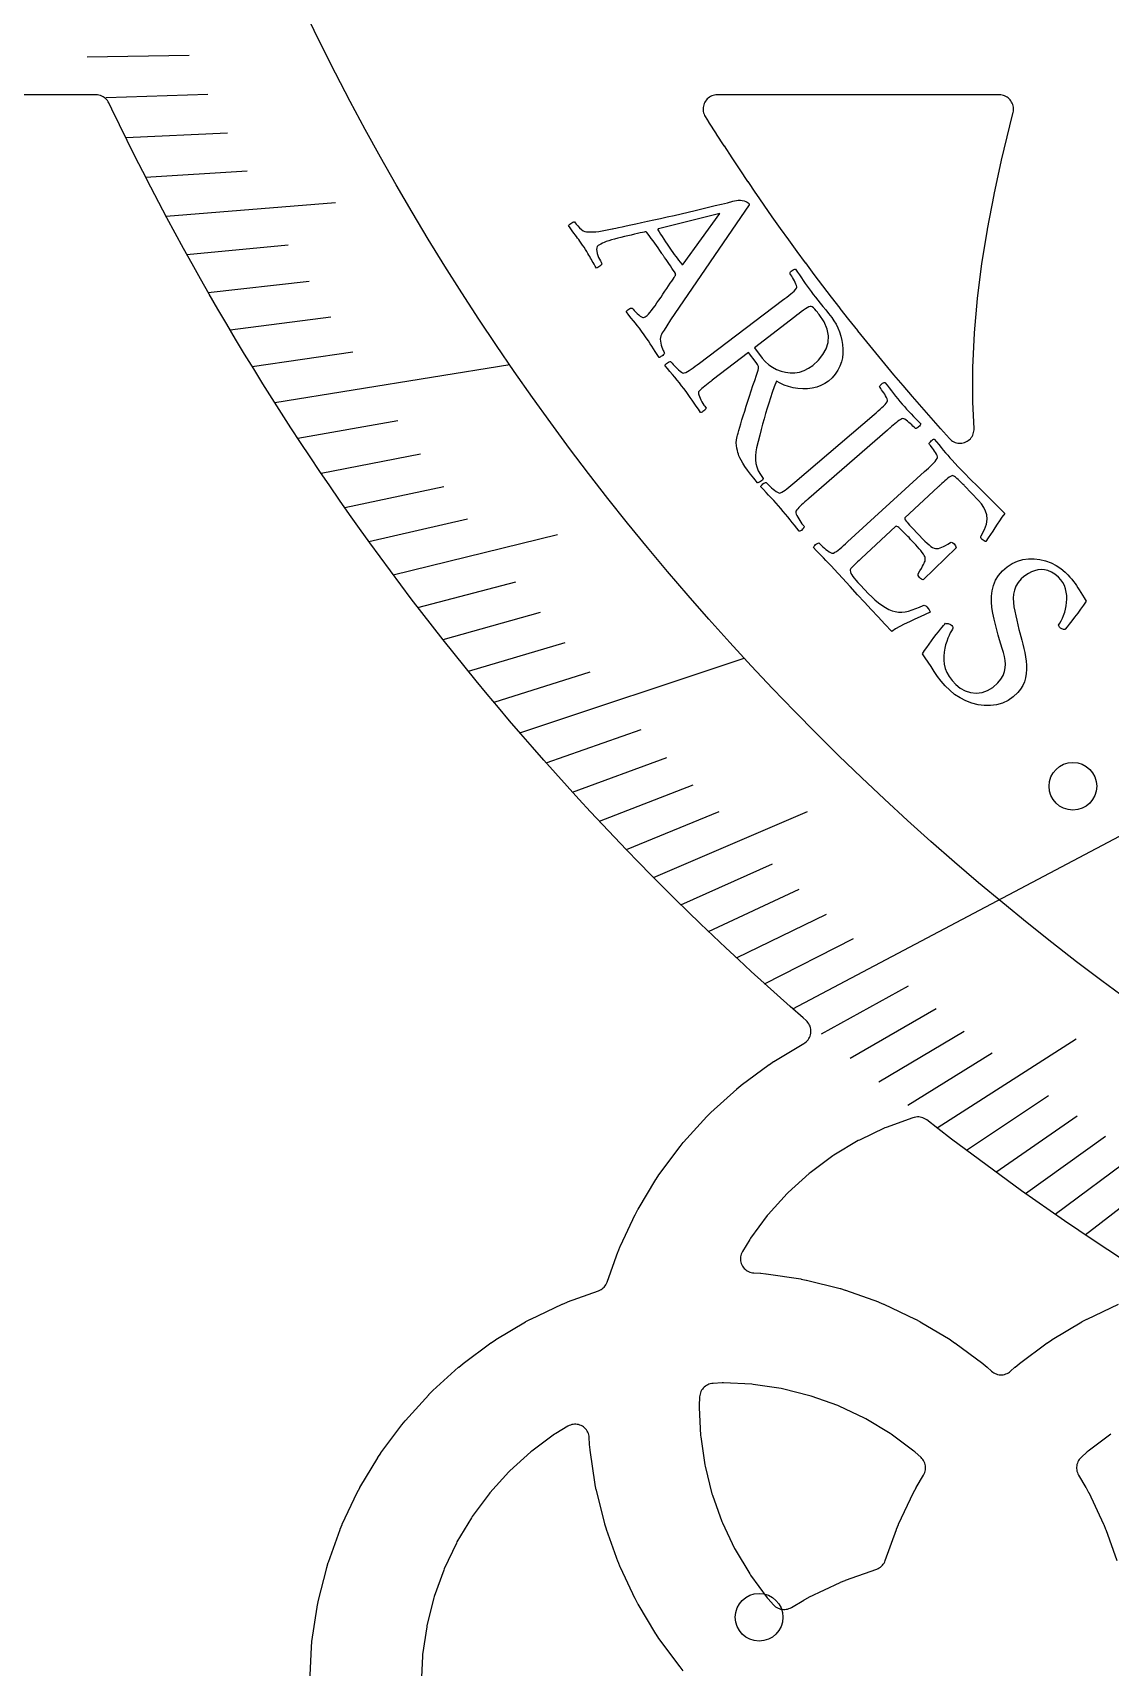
# Model space of a CAD drawing. Header units: millimetres. Extents: x -70 to 70, y -70 to 70.
# Drawn here: x -46.59 to -27.55, y -29.17 to -0.31 of the extents above; entities that cross this region are included whole.
import ezdxf

# ---------------------------------------------------------------- set-up
doc = ezdxf.new("R2010")
doc.units = ezdxf.units.MM
for name, color, linetype in [('CUT_INNER', 6, 'Continuous'), ('ENGRAVE', 7, 'Continuous'), ('ENGRAVE_FINE', 8, 'Continuous'), ('TEXT', 5, 'Continuous')]:
    doc.layers.add(name, color=color, linetype=linetype)

msp = doc.modelspace()

# ---------------------------------------------------------------- linework, layer by layer
at = {"layer": 'CUT_INNER'}
for points in [[(-41.6975, -29.4327), (-41.6673, -28.8196), (-41.6669, -28.8135), (-41.658, -28.7236), (-41.6573, -28.7175), (-41.5672, -28.1102), (-41.5662, -28.1042), (-41.5485, -28.0156), (-41.5472, -28.0096), (-41.398, -27.4142), (-41.3964, -27.4082), (-41.3702, -27.3218), (-41.3683, -27.316), (-41.1615, -26.738), (-41.1592, -26.7323), (-41.1247, -26.6488), (-41.1222, -26.6432), (-40.8597, -26.0883), (-40.857, -26.0828), (-40.8144, -26.0032), (-40.8114, -25.9978), (-40.4958, -25.4713), (-40.4925, -25.4661), (-40.4423, -25.391), (-40.4388, -25.386), (-40.0731, -24.8929), (-40.0693, -24.8881), (-40.012, -24.8183), (-40.008, -24.8136), (-39.5958, -24.3588), (-39.5915, -24.3543), (-39.5277, -24.2905), (-39.5232, -24.2862), (-39.0684, -23.874), (-39.0637, -23.87), (-38.9939, -23.8127), (-38.9891, -23.8089), (-38.496, -23.4432), (-38.491, -23.4397), (-38.4159, -23.3895), (-38.4107, -23.3862), (-37.8842, -23.0706), (-37.8788, -23.0676), (-37.7992, -23.025), (-37.7937, -23.0223), (-37.2388, -22.7598), (-37.2332, -22.7573), (-37.1497, -22.7228), (-37.144, -22.7205), (-36.595, -22.5241), (-36.5724, -22.5147), (-36.5507, -22.5032), (-36.5303, -22.4895), (-36.5114, -22.474), (-36.494, -22.4566), (-36.4785, -22.4377), (-36.4648, -22.4173), (-36.4533, -22.3956), (-36.4439, -22.373), (-36.2475, -21.824), (-36.2452, -21.8183), (-36.2107, -21.7348), (-36.2082, -21.7292), (-35.9457, -21.1743), (-35.943, -21.1688), (-35.9004, -21.0892), (-35.8974, -21.0838), (-35.5818, -20.5573), (-35.5785, -20.5521), (-35.5283, -20.477), (-35.5248, -20.472), (-35.1591, -19.9789), (-35.1553, -19.9741), (-35.098, -19.9043), (-35.094, -19.8996), (-34.6818, -19.4448), (-34.6775, -19.4403), (-34.6137, -19.3765), (-34.6092, -19.3722), (-34.1544, -18.96), (-34.1497, -18.956), (-34.0799, -18.8987), (-34.0751, -18.8949), (-33.582, -18.5292), (-33.577, -18.5257), (-33.5019, -18.4755), (-33.4967, -18.4722), (-32.9675, -18.155), (-32.9676, -18.155), (-32.9491, -18.1432), (-32.9293, -18.1277), (-32.9112, -18.1102), (-32.895, -18.0911), (-32.8807, -18.0704), (-32.8686, -18.0483), (-32.8588, -18.0252), (-32.8513, -18.0012), (-32.8463, -17.9765), (-32.8438, -17.9515), (-32.8439, -17.9264), (-32.8464, -17.9014), (-32.8514, -17.8767), (-32.8589, -17.8527), (-32.8688, -17.8296), (-32.8809, -17.8076), (-32.8952, -17.7869), (-32.9115, -17.7678), (-32.9297, -17.7504), (-32.9818, -17.7051), (-33.2129, -17.502), (-33.4427, -17.2975), (-33.6713, -17.0916), (-33.8987, -16.8843), (-34.1247, -16.6756), (-34.3495, -16.4656), (-34.5729, -16.2541), (-34.7951, -16.0413), (-35.016, -15.8271), (-35.2355, -15.6116), (-35.4537, -15.3947), (-35.6706, -15.1765), (-35.8861, -14.957), (-36.1003, -14.7361), (-36.3132, -14.514), (-36.5246, -14.2905), (-36.7347, -14.0657), (-36.9434, -13.8397), (-37.1507, -13.6124), (-37.3566, -13.3838), (-37.5611, -13.1539), (-37.7642, -12.9228), (-37.9659, -12.6905), (-38.1661, -12.4569), (-38.3649, -12.2221), (-38.5623, -11.9861), (-38.7582, -11.7489), (-38.9526, -11.5105), (-39.1456, -11.2709), (-39.3371, -11.0301), (-39.5271, -10.7882), (-39.7157, -10.545), (-39.9027, -10.3008), (-40.0883, -10.0554), (-40.2723, -9.8088), (-40.4548, -9.5612), (-40.6358, -9.3124), (-40.8153, -9.0625), (-40.9932, -8.8115), (-41.1696, -8.5594), (-41.3444, -8.3063), (-41.5177, -8.0521), (-41.6894, -7.7968), (-41.8595, -7.5404), (-42.0281, -7.2831), (-42.1951, -7.0247), (-42.3605, -6.7653), (-42.5243, -6.5049), (-42.6865, -6.2434), (-42.8471, -5.981), (-43.006, -5.7176), (-43.1634, -5.4533), (-43.3191, -5.1879), (-43.4732, -4.9217), (-43.6257, -4.6544), (-43.7765, -4.3863), (-43.9257, -4.1172), (-44.0732, -3.8472), (-44.2191, -3.5764), (-44.3633, -3.3046), (-44.5058, -3.0319), (-44.6467, -2.7584), (-44.7858, -2.4841), (-44.9233, -2.2088), (-45.0591, -1.9328), (-45.1932, -1.6559), (-45.2454, -1.5464), (-45.2576, -1.5239), (-45.272, -1.5028), (-45.2885, -1.4832), (-45.3069, -1.4655), (-45.327, -1.4497), (-45.3486, -1.436), (-45.3715, -1.4247), (-45.3955, -1.4157), (-45.4202, -1.4092), (-45.4455, -1.4053), (-45.4711, -1.404), (-66.4193, -1.404)], [(-27.3419, -21.9688), (-27.5993, -21.8003), (-27.8556, -21.6301), (-28.1109, -21.4584), (-28.3651, -21.2852), (-28.6183, -21.1103), (-28.8703, -20.934), (-29.1213, -20.756), (-29.3712, -20.5766), (-29.62, -20.3956), (-29.8677, -20.2131), (-30.1142, -20.0291), (-30.3597, -19.8436), (-30.6039, -19.6565), (-30.7985, -19.5056), (-30.8191, -19.4912), (-30.8411, -19.479), (-30.8641, -19.469), (-30.8881, -19.4614), (-30.9127, -19.4563), (-30.9377, -19.4536), (-30.9628, -19.4534), (-30.9878, -19.4558), (-31.0125, -19.4607), (-31.0205, -19.4627), (-31.0439, -19.4698), (-31.5137, -19.6379), (-31.5363, -19.6473), (-31.9873, -19.8606), (-32.009, -19.8721), (-32.4369, -20.1286), (-32.4573, -20.1422), (-32.858, -20.4394), (-32.877, -20.455), (-33.2466, -20.79), (-33.264, -20.8074), (-33.599, -21.177), (-33.6146, -21.196), (-33.9118, -21.5967), (-33.9254, -21.6171), (-34.0534, -21.8307), (-34.0649, -21.8523), (-34.0743, -21.875), (-34.0815, -21.8984), (-34.0862, -21.9225), (-34.0886, -21.9469), (-34.0886, -21.9714), (-34.0862, -21.9959), (-34.0815, -22.0199), (-34.0743, -22.0434), (-34.0649, -22.0661), (-34.0534, -22.0877), (-34.0397, -22.1081), (-34.0242, -22.1271), (-34.0068, -22.1444), (-33.9879, -22.16), (-33.9675, -22.1736), (-33.9458, -22.1852), (-33.9232, -22.1946), (-33.8997, -22.2017), (-33.8756, -22.2065), (-33.8512, -22.2089), (-33.7336, -22.2147), (-33.7275, -22.2151), (-33.6376, -22.224), (-33.6315, -22.2247), (-33.0242, -22.3148), (-33.0182, -22.3158), (-32.9296, -22.3335), (-32.9236, -22.3348), (-32.3282, -22.484), (-32.3222, -22.4856), (-32.2358, -22.5118), (-32.23, -22.5137), (-31.652, -22.7205), (-31.6463, -22.7228), (-31.5628, -22.7573), (-31.5572, -22.7598), (-31.0023, -23.0223), (-30.9968, -23.025), (-30.9172, -23.0676), (-30.9118, -23.0706), (-30.3853, -23.3862), (-30.3801, -23.3895), (-30.305, -23.4397), (-30.3, -23.4432), (-29.8069, -23.8089), (-29.8021, -23.8127), (-29.7323, -23.87), (-29.7276, -23.874), (-29.6519, -23.9426), (-29.6329, -23.9582), (-29.6125, -23.9718), (-29.5909, -23.9834), (-29.5682, -23.9928), (-29.5447, -23.9999), (-29.5207, -24.0047), (-29.4963, -24.0071), (-29.4717, -24.0071), (-29.4473, -24.0047), (-29.4233, -23.9999), (-29.3998, -23.9928), (-29.3771, -23.9834), (-29.3555, -23.9718), (-29.3351, -23.9582), (-29.3161, -23.9426), (-29.2404, -23.874), (-29.2357, -23.87), (-29.1659, -23.8127), (-29.1611, -23.8089), (-28.668, -23.4432), (-28.663, -23.4397), (-28.5879, -23.3895), (-28.5827, -23.3862), (-28.0562, -23.0706), (-28.0508, -23.0676), (-27.9712, -23.025), (-27.9657, -23.0223), (-27.4108, -22.7598)], [(-35.098, -29.2357), (-35.1553, -29.1659), (-35.1591, -29.1611), (-35.5248, -28.668), (-35.5283, -28.663), (-35.5785, -28.5879), (-35.5818, -28.5827), (-35.8974, -28.0562), (-35.9004, -28.0508), (-35.943, -27.9712), (-35.9457, -27.9657), (-36.2082, -27.4108), (-36.2107, -27.4052), (-36.2452, -27.3217), (-36.2475, -27.316), (-36.4543, -26.738), (-36.4562, -26.7322), (-36.4824, -26.6458), (-36.484, -26.6398), (-36.6332, -26.0444), (-36.6345, -26.0384), (-36.6522, -25.9498), (-36.6532, -25.9438), (-36.7433, -25.3365), (-36.744, -25.3304), (-36.7529, -25.2405), (-36.7533, -25.2344), (-36.7591, -25.1168), (-36.7615, -25.0924), (-36.7663, -25.0683), (-36.7734, -25.0448), (-36.7828, -25.0222), (-36.7944, -25.0005), (-36.808, -24.9801), (-36.8236, -24.9612), (-36.8409, -24.9438), (-36.8599, -24.9283), (-36.8803, -24.9146), (-36.9019, -24.9031), (-36.9246, -24.8937), (-36.9481, -24.8865), (-36.9721, -24.8818), (-36.9966, -24.8794), (-37.0211, -24.8794), (-37.0455, -24.8818), (-37.0696, -24.8865), (-37.093, -24.8937), (-37.1157, -24.9031), (-37.1373, -24.9146), (-37.3509, -25.0426), (-37.3713, -25.0562), (-37.772, -25.3534), (-37.791, -25.369), (-38.1606, -25.704), (-38.178, -25.7214), (-38.513, -26.091), (-38.5286, -26.11), (-38.8258, -26.5107), (-38.8394, -26.5311), (-39.0959, -26.959), (-39.1074, -26.9807), (-39.3207, -27.4317), (-39.3301, -27.4543), (-39.4982, -27.9241), (-39.5053, -27.9475), (-39.6265, -28.4315), (-39.6313, -28.4555), (-39.7045, -28.949), (-39.7069, -28.9734), (-39.7314, -29.4717)], [(-27.5433, -25.0562), (-27.944, -25.3534), (-27.963, -25.369), (-28.0692, -25.4653), (-28.0866, -25.4826), (-28.1021, -25.5016), (-28.1157, -25.522), (-28.1273, -25.5436), (-28.1367, -25.5663), (-28.1438, -25.5898), (-28.1486, -25.6138), (-28.151, -25.6383), (-28.151, -25.6628), (-28.1486, -25.6872), (-28.1438, -25.7113), (-28.1367, -25.7348), (-28.1273, -25.7574), (-28.1157, -25.7791), (-27.9846, -25.9978), (-27.9816, -26.0032), (-27.939, -26.0828), (-27.9363, -26.0883), (-27.6738, -26.6432), (-27.6713, -26.6488), (-27.6368, -26.7323), (-27.6345, -26.738), (-27.4381, -27.287)]]:
    msp.add_lwpolyline(points, dxfattribs=at)
for points in [[(-34.5232, -1.4052), (-34.5471, -1.4087), (-34.5706, -1.4145), (-34.5935, -1.4226), (-34.6154, -1.4328), (-34.6363, -1.4451), (-34.6559, -1.4594), (-34.674, -1.4755), (-34.6904, -1.4932), (-34.7051, -1.5125), (-34.7178, -1.5331), (-34.7285, -1.5549), (-34.737, -1.5775), (-34.7433, -1.6009), (-34.7473, -1.6248), (-34.7489, -1.649), (-34.7482, -1.6732), (-34.7452, -1.6972), (-34.7399, -1.7208), (-34.7323, -1.7438), (-34.7225, -1.766), (-34.7106, -1.7871), (-34.6512, -1.8816), (-34.6503, -1.8829), (-34.5159, -2.0938), (-34.515, -2.0951), (-34.3793, -2.3052), (-34.3784, -2.3065), (-34.2414, -2.5157), (-34.2406, -2.517), (-34.1022, -2.7254), (-34.1014, -2.7266), (-33.9618, -2.9342), (-33.9609, -2.9355), (-33.8201, -3.1421), (-33.8192, -3.1434), (-33.6771, -3.3492), (-33.6762, -3.3505), (-33.5328, -3.5554), (-33.5319, -3.5567), (-33.3873, -3.7607), (-33.3864, -3.762), (-33.2405, -3.9651), (-33.2396, -3.9664), (-33.0924, -4.1686), (-33.0915, -4.1699), (-32.9431, -4.3712), (-32.9422, -4.3725), (-32.7926, -4.5729), (-32.7917, -4.5741), (-32.6408, -4.7737), (-32.6399, -4.7749), (-32.4878, -4.9735), (-32.4869, -4.9747), (-32.3336, -5.1723), (-32.3327, -5.1736), (-32.1782, -5.3703), (-32.1773, -5.3715), (-32.0216, -5.5672), (-32.0206, -5.5684), (-31.8637, -5.7632), (-31.8627, -5.7644), (-31.7047, -5.9583), (-31.7037, -5.9594), (-31.5444, -6.1523), (-31.5434, -6.1535), (-31.383, -6.3454), (-31.382, -6.3465), (-31.2204, -6.5374), (-31.2194, -6.5386), (-31.0566, -6.7285), (-31.0556, -6.7297), (-30.8916, -6.9185), (-30.8906, -6.9197), (-30.7255, -7.1076), (-30.7245, -7.1087), (-30.5582, -7.2956), (-30.5572, -7.2967), (-30.3972, -7.4743), (-30.3799, -7.4918), (-30.361, -7.5074), (-30.3406, -7.5211), (-30.319, -7.5327), (-30.2963, -7.5422), (-30.2728, -7.5494), (-30.2488, -7.5542), (-30.2243, -7.5567), (-30.1998, -7.5567), (-30.1753, -7.5544), (-30.1512, -7.5496), (-30.1277, -7.5426), (-30.105, -7.5332), (-30.0833, -7.5217), (-30.0629, -7.508), (-30.0439, -7.4925), (-30.0265, -7.4752), (-30.0109, -7.4562), (-29.9972, -7.4358), (-29.9856, -7.4141), (-29.9762, -7.3915), (-29.969, -7.368), (-29.9642, -7.3439), (-29.9618, -7.3194), (-29.9618, -7.2949), (-29.9842, -6.8331), (-29.9844, -6.8269), (-29.9839, -6.2224), (-29.9838, -6.2167), (-29.9555, -5.6118), (-29.9551, -5.6065), (-29.9011, -5.0011), (-29.9006, -4.9964), (-29.8232, -4.3903), (-29.8227, -4.3862), (-29.7246, -3.7796), (-29.7239, -3.7761), (-29.6077, -3.1689), (-29.6071, -3.1659), (-29.4756, -2.5582), (-29.4751, -2.5558), (-29.3309, -1.9475), (-29.3305, -1.9456), (-29.2722, -1.7153), (-29.2675, -1.6919), (-29.265, -1.6681), (-29.2648, -1.6442), (-29.2668, -1.6203), (-29.2712, -1.5968), (-29.2778, -1.5738), (-29.2865, -1.5516), (-29.2974, -1.5302), (-29.3102, -1.51), (-29.3249, -1.4912), (-29.3413, -1.4738), (-29.3593, -1.458), (-29.3788, -1.4441), (-29.3994, -1.4321), (-29.4212, -1.4221), (-29.4438, -1.4142), (-29.467, -1.4086), (-29.4907, -1.4051), (-29.5146, -1.404), (-34.499, -1.404)], [(-31.6584, -27.4287), (-31.6367, -27.4172), (-31.6163, -27.4035), (-31.5974, -27.388), (-31.58, -27.3706), (-31.5645, -27.3517), (-31.5508, -27.3313), (-31.5393, -27.3096), (-31.5299, -27.287), (-31.3335, -26.738), (-31.3312, -26.7323), (-31.2967, -26.6488), (-31.2942, -26.6432), (-31.0317, -26.0883), (-31.029, -26.0828), (-30.9864, -26.0032), (-30.9834, -25.9978), (-30.8523, -25.7791), (-30.8407, -25.7574), (-30.8313, -25.7348), (-30.8242, -25.7113), (-30.8194, -25.6872), (-30.817, -25.6628), (-30.817, -25.6383), (-30.8194, -25.6138), (-30.8242, -25.5898), (-30.8313, -25.5663), (-30.8407, -25.5436), (-30.8523, -25.522), (-30.8659, -25.5016), (-30.8814, -25.4826), (-30.8988, -25.4653), (-31.005, -25.369), (-31.024, -25.3534), (-31.4247, -25.0562), (-31.4451, -25.0426), (-31.873, -24.7861), (-31.8947, -24.7746), (-32.3457, -24.5613), (-32.3683, -24.5519), (-32.8381, -24.3838), (-32.8615, -24.3767), (-33.3455, -24.2555), (-33.3695, -24.2507), (-33.863, -24.1775), (-33.8874, -24.1751), (-34.3857, -24.1506), (-34.4103, -24.1506), (-34.572, -24.1585), (-34.5964, -24.1609), (-34.6205, -24.1657), (-34.644, -24.1728), (-34.6667, -24.1822), (-34.6883, -24.1938), (-34.7087, -24.2074), (-34.7277, -24.223), (-34.745, -24.2403), (-34.7606, -24.2593), (-34.7742, -24.2797), (-34.7858, -24.3013), (-34.7952, -24.324), (-34.8023, -24.3475), (-34.8071, -24.3716), (-34.8095, -24.396), (-34.8174, -24.5577), (-34.8174, -24.5823), (-34.7929, -25.0806), (-34.7905, -25.105), (-34.7173, -25.5985), (-34.7125, -25.6225), (-34.5913, -26.1065), (-34.5842, -26.1299), (-34.4161, -26.5997), (-34.4067, -26.6223), (-34.1934, -27.0733), (-34.1819, -27.095), (-33.9254, -27.5229), (-33.9118, -27.5433), (-33.6146, -27.944), (-33.599, -27.963), (-33.5027, -28.0692), (-33.4854, -28.0866), (-33.4664, -28.1021), (-33.446, -28.1157), (-33.4244, -28.1273), (-33.4017, -28.1367), (-33.3782, -28.1438), (-33.3542, -28.1486), (-33.3297, -28.151), (-33.3052, -28.151), (-33.2808, -28.1486), (-33.2567, -28.1438), (-33.2332, -28.1367), (-33.2106, -28.1273), (-33.1889, -28.1157), (-32.9702, -27.9846), (-32.9648, -27.9816), (-32.8852, -27.939), (-32.8797, -27.9363), (-32.3248, -27.6738), (-32.3192, -27.6713), (-32.2357, -27.6368), (-32.23, -27.6345), (-31.681, -27.4381)]]:
    msp.add_lwpolyline(points, close=True, dxfattribs=at)
at = {"layer": 'ENGRAVE'}
for points in [[(-42.3143, -6.838), (-38.1636, -6.1672)], [(-37.9834, -12.6702), (-34.0256, -11.35)], [(-33.162, -17.547), (-24.3965, -12.9089)], [(-28.0006, -21.5329), (-24.7818, -19.0577)]]:
    msp.add_lwpolyline(points, dxfattribs=at)
for centre, radius in [((0, 20.0601), 46.307), ((-28.2157, -13.613), 0.4212), ((-33.7584, -28.2889), 0.4212)]:
    msp.add_circle(centre, radius, dxfattribs=at)
at = {"layer": 'ENGRAVE_FINE'}
for points in [[(-45.6266, -0.7299), (-43.8287, -0.7011)], [(-45.2918, -1.4495), (-43.4947, -1.392)], [(-44.948, -2.1589), (-43.1523, -2.0726)], [(-44.5956, -2.858), (-42.8019, -2.743)], [(-44.2349, -3.5468), (-41.2425, -3.3069)], [(-43.866, -4.2254), (-42.0777, -4.0532)], [(-43.4892, -4.8938), (-41.7045, -4.693)], [(-43.1049, -5.552), (-41.3243, -5.3227)], [(-42.7132, -6.2001), (-40.9372, -5.9423)], [(-41.9086, -7.4658), (-40.1437, -7.1514)], [(-41.4963, -8.0836), (-39.7376, -7.741)], [(-41.0775, -8.6914), (-39.3257, -8.3208)], [(-40.6525, -9.2893), (-38.908, -8.8906)], [(-40.2215, -9.8772), (-37.321, -9.1649)], [(-39.7847, -10.4553), (-38.0566, -10.0011)], [(-39.3423, -11.0235), (-37.6232, -10.5418)], [(-38.8945, -11.5821), (-37.1848, -11.073)], [(-38.4415, -12.1309), (-36.7418, -11.5946)], [(-37.5205, -13.1998), (-35.8424, -12.6095)], [(-37.0529, -13.72), (-35.3864, -13.1029)], [(-36.5807, -14.2307), (-34.9263, -13.5871)], [(-36.1042, -14.7321), (-34.4624, -14.0621)], [(-35.6235, -15.2241), (-32.9037, -14.0618)], [(-35.1387, -15.7069), (-33.5235, -14.9849)], [(-34.6501, -16.1805), (-33.0489, -15.4328)], [(-34.1576, -16.645), (-32.571, -15.8719)], [(-33.6616, -17.1005), (-32.09, -16.3021)], [(-32.6591, -17.9846), (-31.119, -17.1365)], [(-32.1529, -18.4133), (-30.6293, -17.5408)], [(-31.6436, -18.8333), (-30.1369, -17.9366)], [(-30.6161, -19.6471), (-28.1599, -18.071)], [(-31.1313, -19.2445), (-29.642, -18.3239)], [(-30.0981, -20.0412), (-28.645, -19.0736)], [(-29.5775, -20.4267), (-28.1431, -19.4361)], [(-29.0543, -20.8038), (-27.639, -19.7904)], [(-28.5286, -21.1725), (-27.1329, -20.1367)]]:
    msp.add_lwpolyline(points, dxfattribs=at)
at = {"layer": 'TEXT'}
for points in [[(-36.3558, -3.7715), (-36.3487, -3.77), (-36.3274, -3.7654), (-36.292, -3.7579), (-36.2423, -3.7473), (-36.1805, -3.734), (-36.1087, -3.7183), (-36.0269, -3.7003), (-35.9352, -3.6797), (-35.8356, -3.6575), (-35.7303, -3.6342), (-35.6194, -3.61), (-35.5028, -3.5846), (-35.3827, -3.5583), (-35.2612, -3.531), (-35.1382, -3.5028), (-35.0138, -3.4737), (-34.89, -3.4444), (-34.7688, -3.4155), (-34.6503, -3.3872), (-34.5343, -3.3593), (-34.4231, -3.3325), (-34.3187, -3.3073), (-34.2213, -3.2836), (-34.1307, -3.2616), (-34.1095, -3.2603), (-34.0846, -3.2626), (-34.0559, -3.2683), (-34.0235, -3.2776), (-33.9924, -3.2887), (-33.9679, -3.3), (-33.9498, -3.3117), (-33.9382, -3.3237), (-33.9361, -3.3269), (-33.9348, -3.3296), (-33.9341, -3.3318), (-33.934, -3.3336), (-33.9342, -3.3355), (-33.9342, -3.3382), (-33.934, -3.3417), (-33.9335, -3.346), (-35.3214, -5.3777), (-35.3881, -5.4796), (-35.4376, -5.5562), (-35.47, -5.6076), (-35.4853, -5.6335), (-35.4962, -5.6585), (-35.5026, -5.6868), (-35.5045, -5.7184), (-35.5019, -5.7534), (-35.4961, -5.7894), (-35.4882, -5.8238), (-35.4783, -5.8569), (-35.4663, -5.8884), (-35.4543, -5.9163), (-35.4442, -5.9382), (-35.436, -5.9543), (-35.4297, -5.9645), (-35.4354, -5.978), (-35.4451, -5.9911), (-35.4589, -6.0037), (-35.4769, -6.0159), (-35.495, -6.0264), (-35.5094, -6.0342), (-35.5199, -6.0391), (-35.5267, -6.0413), (-35.5609, -5.9875), (-35.5932, -5.9366), (-35.6236, -5.8885), (-35.6523, -5.8433), (-35.6818, -5.7976), (-35.7149, -5.7483), (-35.7516, -5.6954), (-35.7918, -5.6388), (-35.8348, -5.5795), (-35.8746, -5.5259), (-35.9113, -5.4779), (-35.9448, -5.4357), (-35.9788, -5.3938), (-36.0166, -5.3466), (-36.0584, -5.2943), (-36.104, -5.2368), (-36.0998, -5.2245), (-36.0915, -5.2123), (-36.079, -5.2003), (-36.0624, -5.1884), (-36.0444, -5.1785), (-36.0281, -5.172), (-36.0133, -5.169), (-36.0001, -5.1695), (-35.9861, -5.1878), (-35.9673, -5.2096), (-35.9437, -5.2348), (-35.9152, -5.2634), (-35.8857, -5.2907), (-35.859, -5.3116), (-35.8349, -5.3261), (-35.8137, -5.3344), (-35.8006, -5.3348), (-35.7861, -5.3313), (-35.7702, -5.3242), (-35.7529, -5.3133), (-35.7349, -5.2983), (-35.7134, -5.2764), (-35.6884, -5.2475), (-35.6598, -5.2117), (-35.6288, -5.1707), (-35.5964, -5.1265), (-35.5626, -5.0789), (-35.5274, -5.028), (-35.4918, -4.9758), (-35.4569, -4.924), (-35.4226, -4.8728), (-35.3889, -4.8221), (-35.357, -4.7739), (-35.328, -4.7301), (-35.302, -4.6908), (-35.2789, -4.656), (-35.26, -4.6275), (-35.2464, -4.6071), (-35.2383, -4.5949), (-35.2356, -4.5908), (-35.2354, -4.5901), (-35.235, -4.5878), (-35.2343, -4.5839), (-35.2334, -4.5786), (-35.2327, -4.5728), (-35.233, -4.5676), (-35.2341, -4.563), (-35.2362, -4.5591), (-35.2546, -4.5294), (-35.2755, -4.4969), (-35.2991, -4.4616), (-35.3253, -4.4233), (-35.3523, -4.3843), (-35.3784, -4.3466), (-35.4034, -4.3103), (-35.4275, -4.2752), (-35.4337, -4.2662), (-35.4399, -4.2571), (-35.4461, -4.2481), (-35.4523, -4.239), (-35.4584, -4.2302), (-35.4641, -4.2218), (-35.4695, -4.2139), (-35.4746, -4.2065), (-35.5105, -4.1542), (-35.5437, -4.1062), (-35.5743, -4.0623), (-35.6023, -4.0226), (-35.6312, -3.9826), (-35.6645, -3.9375), (-35.702, -3.8873), (-35.7438, -3.8321), (-35.7455, -3.8303), (-35.7482, -3.8285), (-35.7519, -3.8267), (-35.7566, -3.8248), (-35.7611, -3.8233), (-35.7644, -3.8221), (-35.7663, -3.8215), (-35.767, -3.8212), (-35.7727, -3.8226), (-35.7899, -3.8266), (-35.8186, -3.8334), (-35.8587, -3.8428), (-35.9068, -3.854), (-35.9593, -3.8661), (-36.0161, -3.8791), (-36.0773, -3.8929), (-36.1396, -3.9071), (-36.1995, -3.9214), (-36.257, -3.9358), (-36.3122, -3.9501), (-36.3665, -3.9642), (-36.4151, -3.9787), (-36.458, -3.9939), (-36.4952, -4.0096), (-36.5276, -4.0251), (-36.556, -4.0397), (-36.5805, -4.0533), (-36.6009, -4.0659), (-36.6178, -4.0822), (-36.6278, -4.1044), (-36.6309, -4.1325), (-36.6271, -4.1664), (-36.6187, -4.2029), (-36.6079, -4.2384), (-36.5947, -4.273), (-36.579, -4.3068), (-36.5636, -4.3368), (-36.5512, -4.3604), (-36.5418, -4.3775), (-36.5353, -4.3882), (-36.5386, -4.3954), (-36.546, -4.4048), (-36.5577, -4.4164), (-36.5737, -4.4301), (-36.5909, -4.4433), (-36.6065, -4.4534), (-36.6206, -4.4605), (-36.633, -4.4644), (-36.6541, -4.4289), (-36.6734, -4.396), (-36.691, -4.3656), (-36.7068, -4.3378), (-36.7218, -4.3113), (-36.7368, -4.2848), (-36.7517, -4.2582), (-36.7666, -4.2317), (-36.783, -4.2033), (-36.8025, -4.1712), (-36.8251, -4.1354), (-36.8507, -4.0959), (-36.877, -4.0562), (-36.9015, -4.0202), (-36.9243, -3.9878), (-36.9454, -3.9589), (-36.9656, -3.9318), (-36.9859, -3.9047), (-37.006, -3.8775), (-37.0262, -3.8504), (-37.0476, -3.8213), (-37.0714, -3.7885), (-37.0976, -3.7518), (-37.1261, -3.7113), (-37.1226, -3.7044), (-37.1144, -3.6958), (-37.1018, -3.6857), (-37.0845, -3.674), (-37.066, -3.6628), (-37.0494, -3.6542), (-37.0347, -3.6481), (-37.022, -3.6446), (-37.0082, -3.6639), (-36.9885, -3.6878), (-36.9628, -3.7162), (-36.9313, -3.7491), (-36.8978, -3.7799), (-36.866, -3.8023), (-36.8362, -3.8162), (-36.8082, -3.8216), (-36.7543, -3.8252), (-36.6998, -3.8252), (-36.6446, -3.8217), (-36.5887, -3.8148), (-36.532, -3.8055), (-36.4742, -3.7952), (-36.4155, -3.7838), (-36.3558, -3.7715)], [(-34.4517, -3.4963), (-35.5372, -3.7676), (-35.5376, -3.768), (-35.5387, -3.7693), (-35.5406, -3.7714), (-35.5433, -3.7743), (-35.5458, -3.7775), (-35.5473, -3.7803), (-35.5477, -3.7827), (-35.547, -3.7847), (-35.5244, -3.822), (-35.4993, -3.8626), (-35.4716, -3.9063), (-35.4413, -3.9533), (-35.4112, -3.9994), (-35.3841, -4.0405), (-35.3598, -4.0768), (-35.3386, -4.1081), (-35.3107, -4.1484), (-35.2836, -4.1863), (-35.2575, -4.2219), (-35.2323, -4.2551), (-35.2069, -4.2879), (-35.1805, -4.3222), (-35.1529, -4.3581), (-35.1242, -4.3955), (-35.1213, -4.3984), (-35.1178, -4.3998), (-35.1137, -4.3997), (-35.1089, -4.3982), (-35.1044, -4.3962), (-35.1011, -4.3948), (-35.0992, -4.394), (-35.0986, -4.3937)], [(-32.4767, -5.3359), (-32.4359, -5.3929), (-32.3992, -5.4543), (-32.3664, -5.5204), (-32.3377, -5.591), (-32.3138, -5.6644), (-32.296, -5.739), (-32.2841, -5.8149), (-32.2782, -5.8919), (-32.2793, -5.969), (-32.2886, -6.0451), (-32.3061, -6.1202), (-32.3319, -6.1943), (-32.367, -6.266), (-32.4125, -6.334), (-32.4686, -6.3982), (-32.5352, -6.4587), (-32.5979, -6.5031), (-32.6665, -6.5387), (-32.7409, -6.5654), (-32.821, -6.5831), (-32.9043, -6.5926), (-32.9879, -6.5945), (-33.0719, -6.5889), (-33.1563, -6.5756), (-33.2382, -6.5555), (-33.315, -6.5294), (-33.3865, -6.4971), (-33.4528, -6.4589), (-33.4908, -6.5607), (-33.5261, -6.6594), (-33.559, -6.755), (-33.5893, -6.8474), (-33.6178, -6.9386), (-33.6453, -7.0307), (-33.6716, -7.1235), (-33.6969, -7.2172), (-33.7221, -7.3139), (-33.7482, -7.4159), (-33.7751, -7.5232), (-33.8029, -7.6359), (-33.8174, -7.7097), (-33.8245, -7.7801), (-33.8243, -7.8472), (-33.8168, -7.9109), (-33.8005, -7.9743), (-33.7738, -8.0405), (-33.7368, -8.1095), (-33.6894, -8.1812), (-33.693, -8.1937), (-33.7016, -8.2061), (-33.7154, -8.2184), (-33.7344, -8.2306), (-33.7538, -8.2414), (-33.769, -8.2494), (-33.7801, -8.2547), (-33.787, -8.2572), (-33.854, -8.1755), (-33.9135, -8.0996), (-33.9653, -8.0295), (-34.0096, -7.9652), (-34.0466, -7.9074), (-34.0767, -7.8566), (-34.0998, -7.8129), (-34.116, -7.7762), (-34.1238, -7.7507), (-34.1325, -7.7201), (-34.1421, -7.6845), (-34.1526, -7.6438), (-34.1604, -7.5985), (-34.1619, -7.5489), (-34.1573, -7.4951), (-34.1465, -7.4371), (-34.1396, -7.4108), (-34.1299, -7.375), (-34.1171, -7.3296), (-34.1013, -7.2747), (-34.0829, -7.2121), (-34.0621, -7.1435), (-34.039, -7.0689), (-34.0136, -6.9883), (-33.9864, -6.9034), (-33.9581, -6.8157), (-33.9288, -6.7253), (-33.8984, -6.6322), (-33.8673, -6.5384), (-33.836, -6.4462), (-33.8045, -6.3554), (-33.7728, -6.2662), (-33.7676, -6.2351), (-33.7723, -6.2021), (-33.7869, -6.1671), (-33.8114, -6.1302), (-33.9473, -5.9537), (-34.5852, -6.4426), (-34.5905, -6.4466), (-34.5957, -6.4506), (-34.601, -6.4547), (-34.6063, -6.4587), (-34.6115, -6.4627), (-34.6168, -6.4668), (-34.622, -6.4708), (-34.6273, -6.4748), (-34.6597, -6.4999), (-34.6905, -6.5239), (-34.7195, -6.5471), (-34.7469, -6.5692), (-34.7717, -6.5906), (-34.7933, -6.6112), (-34.8116, -6.6311), (-34.8267, -6.6502), (-34.8305, -6.663), (-34.8297, -6.6807), (-34.8244, -6.7035), (-34.8145, -6.7313), (-34.8015, -6.7616), (-34.7866, -6.7919), (-34.7699, -6.8223), (-34.7515, -6.8527), (-34.7335, -6.8806), (-34.7183, -6.9036), (-34.7058, -6.9216), (-34.6962, -6.9347), (-34.7007, -6.9459), (-34.7088, -6.9581), (-34.7203, -6.9711), (-34.7353, -6.9851), (-34.7515, -6.9975), (-34.7666, -7.0059), (-34.7807, -7.0103), (-34.7938, -7.0107), (-34.8314, -6.9553), (-34.8682, -6.9011), (-34.9044, -6.8482), (-34.9398, -6.7965), (-34.9755, -6.7453), (-35.0122, -6.6939), (-35.05, -6.6423), (-35.0889, -6.5905), (-35.1275, -6.5403), (-35.1669, -6.4902), (-35.2074, -6.44), (-35.2487, -6.3898), (-35.2908, -6.3394), (-35.3333, -6.2887), (-35.3763, -6.2376), (-35.4198, -6.1862), (-35.416, -6.1737), (-35.408, -6.1613), (-35.3958, -6.149), (-35.3795, -6.1368), (-35.362, -6.1261), (-35.3463, -6.1185), (-35.3325, -6.114), (-35.3205, -6.1126), (-35.3104, -6.1254), (-35.2964, -6.1422), (-35.2784, -6.1631), (-35.2563, -6.1879), (-35.2319, -6.214), (-35.2068, -6.2385), (-35.1812, -6.2615), (-35.1549, -6.283), (-35.1304, -6.3005), (-35.11, -6.3116), (-35.0937, -6.3164), (-35.0814, -6.3147), (-35.0539, -6.304), (-35.0245, -6.2894), (-34.9932, -6.2709), (-34.9599, -6.2485), (-34.9252, -6.2236), (-34.8892, -6.1974), (-34.8522, -6.17), (-34.8139, -6.1414), (-33.3452, -5.0307), (-33.307, -5.0018), (-33.2701, -4.9736), (-33.2345, -4.9459), (-33.2001, -4.9189), (-33.1685, -4.8926), (-33.1414, -4.8674), (-33.1187, -4.8432), (-33.1004, -4.82), (-33.0938, -4.808), (-33.0929, -4.7913), (-33.0976, -4.7699), (-33.1079, -4.7438), (-33.1214, -4.7153), (-33.1359, -4.687), (-33.1514, -4.6586), (-33.1678, -4.6304), (-33.1835, -4.6044), (-33.1968, -4.583), (-33.2079, -4.566), (-33.2166, -4.5536), (-33.2115, -4.5428), (-33.203, -4.5311), (-33.1911, -4.5184), (-33.1757, -4.5049), (-33.1592, -4.4929), (-33.1439, -4.4847), (-33.13, -4.4804), (-33.1172, -4.48), (-33.0817, -4.5317), (-33.0468, -4.583), (-33.0125, -4.6337), (-32.9789, -4.684), (-32.9452, -4.7336), (-32.911, -4.7824), (-32.8762, -4.8305), (-32.8409, -4.8778), (-32.803, -4.9272), (-32.7631, -4.978), (-32.7213, -5.0304), (-32.6776, -5.0842), (-32.6315, -5.1408), (-32.5826, -5.2017), (-32.5311, -5.2667), (-32.4767, -5.3359)], [(-32.8112, -6.1801), (-32.7115, -6.0886), (-32.6333, -5.9907), (-32.5762, -5.8865), (-32.5403, -5.776), (-32.5313, -5.6599), (-32.5549, -5.5386), (-32.611, -5.4119), (-32.6996, -5.2796), (-32.713, -5.2628), (-32.7299, -5.2423), (-32.7502, -5.2182), (-32.7741, -5.1904), (-32.7985, -5.165), (-32.8205, -5.1482), (-32.8402, -5.1398), (-32.8575, -5.1399), (-32.8806, -5.1481), (-32.908, -5.162), (-32.9398, -5.1815), (-32.976, -5.2067), (-33.0143, -5.2349), (-33.0527, -5.2635), (-33.0912, -5.2925), (-33.1297, -5.3219), (-33.8422, -5.8732), (-33.704, -6.0525), (-33.6501, -6.1141), (-33.5896, -6.1682), (-33.5225, -6.2146), (-33.4491, -6.2535), (-33.3714, -6.2833), (-33.2919, -6.3029), (-33.2106, -6.3122), (-33.1274, -6.3112), (-33.0446, -6.2984), (-32.9643, -6.2723), (-32.8865, -6.2328), (-32.8112, -6.1801)], [(-31.2333, -6.8639), (-31.1933, -6.9096), (-31.1532, -6.954), (-31.1129, -6.9972), (-31.0725, -7.0393), (-31.0316, -7.0813), (-30.99, -7.1244), (-30.9476, -7.1686), (-30.9046, -7.2139), (-30.9076, -7.2263), (-30.9148, -7.2391), (-30.9259, -7.2523), (-30.9412, -7.2659), (-30.9576, -7.2781), (-30.9724, -7.2872), (-30.9857, -7.2931), (-30.9973, -7.2958), (-31.0077, -7.2846), (-31.0222, -7.2699), (-31.0409, -7.2519), (-31.0636, -7.2304), (-31.0883, -7.2079), (-31.113, -7.1867), (-31.1375, -7.1668), (-31.162, -7.1482), (-31.185, -7.1332), (-31.205, -7.1241), (-31.2222, -7.1208), (-31.2364, -7.1234), (-31.258, -7.1347), (-31.2813, -7.1491), (-31.3062, -7.1667), (-31.3328, -7.1875), (-31.3606, -7.2106), (-31.3896, -7.2349), (-31.4197, -7.2605), (-31.4508, -7.2874), (-31.4558, -7.2917), (-31.4608, -7.2961), (-31.4658, -7.3004), (-31.4708, -7.3047), (-31.4758, -7.3091), (-31.4808, -7.3134), (-31.4858, -7.3178), (-31.4908, -7.3221), (-32.8803, -8.5304), (-32.8853, -8.5347), (-32.8903, -8.5391), (-32.8953, -8.5434), (-32.9003, -8.5478), (-32.9053, -8.5521), (-32.9103, -8.5565), (-32.9153, -8.5608), (-32.9203, -8.5652), (-32.9511, -8.5922), (-32.9803, -8.6181), (-33.0079, -8.643), (-33.0338, -8.6668), (-33.0573, -8.6896), (-33.0776, -8.7115), (-33.0946, -8.7325), (-33.1085, -8.7525), (-33.1114, -8.7655), (-33.1096, -8.7832), (-33.1029, -8.8056), (-33.0913, -8.8327), (-33.0764, -8.8621), (-33.0597, -8.8915), (-33.0412, -8.9208), (-33.0209, -8.95), (-33.0012, -8.9767), (-32.9846, -8.9987), (-32.9711, -9.016), (-32.9606, -9.0284), (-32.9645, -9.0399), (-32.9718, -9.0525), (-32.9824, -9.0663), (-32.9965, -9.0811), (-33.0119, -9.0946), (-33.0265, -9.1039), (-33.0403, -9.1091), (-33.0533, -9.1103), (-33.0943, -9.0573), (-33.1344, -9.0055), (-33.1738, -8.955), (-33.2123, -8.9056), (-33.2511, -8.8567), (-33.2909, -8.8077), (-33.3318, -8.7585), (-33.3739, -8.7092), (-33.4155, -8.6615), (-33.458, -8.6139), (-33.5014, -8.5663), (-33.5458, -8.5187), (-33.5909, -8.4711), (-33.6364, -8.4231), (-33.6825, -8.3747), (-33.7291, -8.3261), (-33.7261, -8.3134), (-33.7189, -8.3006), (-33.7075, -8.2875), (-33.692, -8.2743), (-33.6752, -8.2625), (-33.66, -8.254), (-33.6464, -8.2486), (-33.6345, -8.2465), (-33.6237, -8.2587), (-33.6087, -8.2746), (-33.5894, -8.2943), (-33.5658, -8.3177), (-33.5398, -8.3422), (-33.5133, -8.3651), (-33.4863, -8.3865), (-33.4588, -8.4063), (-33.4332, -8.4223), (-33.4122, -8.4321), (-33.3956, -8.4359), (-33.3835, -8.4334), (-33.3567, -8.4211), (-33.3282, -8.4047), (-33.2981, -8.3843), (-33.2663, -8.3599), (-33.2331, -8.3328), (-33.1989, -8.3045), (-33.1636, -8.2749), (-33.1272, -8.244), (-31.7272, -7.0478), (-31.6909, -7.0166), (-31.6558, -6.9861), (-31.6219, -6.9563), (-31.5893, -6.9272), (-31.5594, -6.899), (-31.5339, -6.8722), (-31.5127, -6.8466), (-31.4959, -6.8223), (-31.4901, -6.81), (-31.4902, -6.7932), (-31.4962, -6.7721), (-31.5081, -6.7467), (-31.5235, -6.7191), (-31.5399, -6.6913), (-31.5575, -6.6635), (-31.5762, -6.6356), (-31.5941, -6.61), (-31.6092, -6.5889), (-31.6215, -6.5723), (-31.6311, -6.5604), (-31.6267, -6.5493), (-31.6189, -6.5371), (-31.6078, -6.5237), (-31.5933, -6.5093), (-31.5775, -6.4962), (-31.5628, -6.4871), (-31.5491, -6.482), (-31.5365, -6.4808), (-31.4977, -6.5303), (-31.4595, -6.5796), (-31.4217, -6.6287), (-31.3844, -6.6774), (-31.3472, -6.7255), (-31.3096, -6.7726), (-31.2716, -6.8188), (-31.2333, -6.8639)], [(-30.3485, -7.8574), (-30.2469, -7.9663), (-30.1386, -8.0791), (-30.0237, -8.1956), (-29.902, -8.3159), (-29.7781, -8.4376), (-29.6563, -8.5584), (-29.5366, -8.6783), (-29.4191, -8.7973), (-29.4684, -8.8615), (-29.514, -8.9244), (-29.5562, -8.9862), (-29.5949, -9.0469), (-29.6324, -9.1072), (-29.671, -9.1679), (-29.7107, -9.2291), (-29.7515, -9.2907), (-29.7672, -9.2885), (-29.7835, -9.2818), (-29.8005, -9.2704), (-29.8181, -9.2545), (-29.8339, -9.2356), (-29.8425, -9.2186), (-29.8438, -9.2034), (-29.8379, -9.1902), (-29.7796, -9.0805), (-29.7429, -8.9826), (-29.7278, -8.8965), (-29.7344, -8.822), (-29.7568, -8.7546), (-29.789, -8.6894), (-29.8312, -8.6266), (-29.8832, -8.566), (-30.1276, -8.3087), (-30.1382, -8.2976), (-30.1526, -8.2829), (-30.1709, -8.2645), (-30.1929, -8.2424), (-30.2167, -8.2192), (-30.2405, -8.1973), (-30.264, -8.1766), (-30.2875, -8.1573), (-30.3093, -8.1416), (-30.3281, -8.1316), (-30.3437, -8.1273), (-30.3562, -8.1289), (-30.3775, -8.1409), (-30.4003, -8.1561), (-30.4246, -8.1745), (-30.4504, -8.1961), (-30.4772, -8.2196), (-30.5041, -8.2438), (-30.5313, -8.2684), (-30.5587, -8.2937), (-30.5694, -8.3036), (-30.5789, -8.3124), (-30.5872, -8.3201), (-30.5943, -8.3267), (-31.1835, -8.8733), (-31.1869, -8.8814), (-31.1844, -8.8935), (-31.1758, -8.9096), (-31.1612, -8.9297), (-31.1428, -8.9523), (-31.1229, -8.9757), (-31.1014, -8.9999), (-31.0784, -9.0249), (-30.9266, -9.1863), (-30.8768, -9.2381), (-30.8319, -9.2829), (-30.7919, -9.3209), (-30.757, -9.3519), (-30.7255, -9.3764), (-30.6959, -9.3949), (-30.6683, -9.4073), (-30.6426, -9.4137), (-30.6173, -9.4149), (-30.5907, -9.4119), (-30.5628, -9.4046), (-30.5337, -9.3931), (-30.5018, -9.3777), (-30.4655, -9.3588), (-30.4249, -9.3365), (-30.38, -9.3107), (-30.3665, -9.3052), (-30.3513, -9.307), (-30.3344, -9.3161), (-30.3158, -9.3326), (-30.3001, -9.3508), (-30.289, -9.3682), (-30.2824, -9.3848), (-30.2805, -9.4006), (-30.8629, -9.9672), (-30.8761, -9.9647), (-30.8908, -9.9575), (-30.9069, -9.9456), (-30.9246, -9.929), (-30.9398, -9.9105), (-30.9489, -9.8928), (-30.9517, -9.876), (-30.9483, -9.8601), (-30.9171, -9.8096), (-30.8911, -9.766), (-30.8703, -9.7293), (-30.8546, -9.6996), (-30.843, -9.6751), (-30.8342, -9.654), (-30.8281, -9.6365), (-30.8249, -9.6223), (-30.8236, -9.6099), (-30.8235, -9.5975), (-30.8245, -9.5851), (-30.8267, -9.5726), (-30.8309, -9.5565), (-30.8409, -9.5363), (-30.8569, -9.5119), (-30.8787, -9.4834), (-30.9043, -9.4522), (-30.9316, -9.42), (-30.9605, -9.3868), (-30.9912, -9.3525), (-31.0223, -9.3183), (-31.0526, -9.2852), (-31.0821, -9.2533), (-31.1109, -9.2226), (-31.1311, -9.2013), (-31.1528, -9.1789), (-31.1759, -9.1552), (-31.2006, -9.1303), (-31.2253, -9.1058), (-31.2488, -9.0835), (-31.271, -9.0634), (-31.2919, -9.0454), (-31.3106, -9.0315), (-31.3263, -9.0237), (-31.3389, -9.0221), (-31.3485, -9.0265), (-31.9506, -9.5852), (-31.9543, -9.5885), (-31.9587, -9.5927), (-31.964, -9.5976), (-31.9701, -9.6032), (-31.9942, -9.6258), (-32.0215, -9.6517), (-32.0518, -9.6807), (-32.0851, -9.713), (-32.1154, -9.744), (-32.1367, -9.7693), (-32.149, -9.7889), (-32.1523, -9.8028), (-32.1464, -9.8296), (-32.1365, -9.8562), (-32.1227, -9.8826), (-32.1049, -9.9088), (-32.0817, -9.9379), (-32.0515, -9.9732), (-32.0143, -10.0146), (-31.9702, -10.0621), (-31.8253, -10.2152), (-31.7699, -10.2705), (-31.7121, -10.3226), (-31.6517, -10.3715), (-31.5889, -10.4172), (-31.5264, -10.4573), (-31.4669, -10.4893), (-31.4105, -10.5132), (-31.3572, -10.5292), (-31.2986, -10.54), (-31.2391, -10.5419), (-31.1785, -10.5348), (-31.117, -10.5189), (-31.0543, -10.4975), (-30.9903, -10.4738), (-30.9249, -10.4479), (-30.8582, -10.4198), (-30.8449, -10.4168), (-30.8301, -10.42), (-30.8137, -10.4295), (-30.7958, -10.4452), (-30.7712, -10.4723), (-30.7537, -10.497), (-30.7432, -10.5194), (-30.7397, -10.5393), (-30.8257, -10.5801), (-30.9147, -10.6217), (-31.0067, -10.6641), (-31.1017, -10.7074), (-31.1935, -10.7508), (-31.2757, -10.7936), (-31.3484, -10.8359), (-31.4114, -10.8776), (-31.5353, -10.7505), (-31.6575, -10.6226), (-31.7781, -10.4937), (-31.8969, -10.3641), (-32.0188, -10.2301), (-32.1487, -10.0882), (-32.2865, -9.9382), (-32.4319, -9.78), (-32.4826, -9.7254), (-32.5312, -9.6742), (-32.5777, -9.6264), (-32.622, -9.5819), (-32.6654, -9.5385), (-32.7088, -9.4936), (-32.7523, -9.4472), (-32.7959, -9.3994), (-32.7933, -9.3866), (-32.7865, -9.3735), (-32.7755, -9.3601), (-32.7604, -9.3463), (-32.744, -9.3341), (-32.7291, -9.325), (-32.7158, -9.3193), (-32.7039, -9.3167), (-32.6927, -9.3286), (-32.6772, -9.344), (-32.6573, -9.363), (-32.6329, -9.3857), (-32.6062, -9.4093), (-32.579, -9.4314), (-32.5513, -9.4519), (-32.5231, -9.4708), (-32.497, -9.486), (-32.4757, -9.4951), (-32.459, -9.4983), (-32.4469, -9.4955), (-32.4206, -9.4823), (-32.3926, -9.465), (-32.3632, -9.4436), (-32.3322, -9.4182), (-32.2999, -9.3901), (-32.2666, -9.3607), (-32.2323, -9.3299), (-32.1969, -9.2978), (-30.8363, -8.0572), (-30.801, -8.0248), (-30.7669, -7.9932), (-30.734, -7.9623), (-30.7023, -7.9321), (-30.6733, -7.903), (-30.6487, -7.8754), (-30.6283, -7.8491), (-30.6123, -7.8243), (-30.6069, -7.8118), (-30.6076, -7.7951), (-30.6143, -7.7742), (-30.627, -7.7491), (-30.6432, -7.722), (-30.6606, -7.6948), (-30.6791, -7.6676), (-30.6987, -7.6403), (-30.7174, -7.6153), (-30.7331, -7.5947), (-30.746, -7.5785), (-30.7559, -7.5669), (-30.7519, -7.5556), (-30.7445, -7.5432), (-30.7338, -7.5295), (-30.7197, -7.5146), (-30.7045, -7.501), (-30.69, -7.4915), (-30.6765, -7.4859), (-30.6639, -7.4842), (-30.6236, -7.5325), (-30.5838, -7.5806), (-30.5444, -7.6284), (-30.5056, -7.6759), (-30.4668, -7.7228), (-30.4277, -7.7687), (-30.3883, -7.8136), (-30.3485, -7.8574)], [(-28.3511, -9.8351), (-28.3064, -9.8788), (-28.267, -9.92), (-28.2329, -9.9587), (-28.2041, -9.9951), (-28.1782, -10.0309), (-28.1528, -10.0681), (-28.1279, -10.1066), (-28.1035, -10.1465), (-28.0777, -10.1893), (-28.0485, -10.2367), (-28.0159, -10.2886), (-27.9799, -10.345), (-28.0284, -10.4154), (-28.0787, -10.4859), (-28.1309, -10.5566), (-28.1849, -10.6274), (-28.2366, -10.6937), (-28.2815, -10.7508), (-28.3198, -10.7986), (-28.3514, -10.8372), (-28.3586, -10.8447), (-28.3685, -10.8478), (-28.3809, -10.8467), (-28.3959, -10.8413), (-28.4112, -10.8338), (-28.4244, -10.8264), (-28.4355, -10.819), (-28.4444, -10.8117), (-28.4541, -10.8013), (-28.4611, -10.7903), (-28.4654, -10.7788), (-28.4671, -10.7668), (-28.4437, -10.732), (-28.4212, -10.6919), (-28.3996, -10.6465), (-28.3788, -10.5958), (-28.3603, -10.5415), (-28.3454, -10.4853), (-28.3341, -10.4272), (-28.3264, -10.3673), (-28.3232, -10.3067), (-28.3254, -10.2467), (-28.3331, -10.1871), (-28.3463, -10.1281), (-28.3661, -10.071), (-28.3937, -10.0174), (-28.4293, -9.9673), (-28.4728, -9.9205), (-28.5339, -9.8688), (-28.595, -9.83), (-28.656, -9.804), (-28.7171, -9.7909), (-28.7772, -9.7881), (-28.8355, -9.7933), (-28.8919, -9.8063), (-28.9465, -9.8272), (-28.9981, -9.8537), (-29.0455, -9.8834), (-29.0887, -9.9165), (-29.1277, -9.9529), (-29.1813, -10.0159), (-29.2219, -10.0815), (-29.2496, -10.1495), (-29.2643, -10.2202), (-29.2692, -10.293), (-29.2673, -10.3675), (-29.2588, -10.4438), (-29.2435, -10.5219), (-29.2249, -10.6012), (-29.2062, -10.681), (-29.1876, -10.7615), (-29.1689, -10.8425), (-29.1533, -10.9039), (-29.1367, -10.9683), (-29.1192, -11.0358), (-29.1007, -11.1064), (-29.0828, -11.179), (-29.067, -11.2525), (-29.0533, -11.3268), (-29.0418, -11.4021), (-29.0346, -11.4773), (-29.0336, -11.5515), (-29.039, -11.6246), (-29.0507, -11.6968), (-29.0704, -11.7668), (-29.0998, -11.8337), (-29.1387, -11.8973), (-29.1874, -11.9576), (-29.27, -12.0361), (-29.36, -12.0983), (-29.4576, -12.1443), (-29.5628, -12.1739), (-29.672, -12.1883), (-29.7816, -12.1886), (-29.8915, -12.1749), (-30.0017, -12.1471), (-30.1089, -12.1064), (-30.2098, -12.0543), (-30.3044, -11.9907), (-30.3925, -11.9157), (-30.4696, -11.8381), (-30.5408, -11.7573), (-30.6062, -11.6733), (-30.6658, -11.5861), (-30.7211, -11.5001), (-30.774, -11.4192), (-30.8243, -11.3436), (-30.8723, -11.2732), (-30.8358, -11.2177), (-30.7972, -11.1612), (-30.7564, -11.1037), (-30.7135, -11.0453), (-30.6706, -10.9884), (-30.63, -10.9354), (-30.5916, -10.8864), (-30.5556, -10.8412), (-30.5239, -10.8023), (-30.4986, -10.7718), (-30.4797, -10.7498), (-30.4672, -10.7361), (-30.4516, -10.7366), (-30.436, -10.7383), (-30.4203, -10.7412), (-30.4047, -10.7452), (-30.3896, -10.7505), (-30.3757, -10.7575), (-30.363, -10.766), (-30.3514, -10.776), (-30.3403, -10.7904), (-30.3355, -10.8056), (-30.3369, -10.8216), (-30.3445, -10.8385), (-30.3622, -10.8685), (-30.3814, -10.9052), (-30.402, -10.9485), (-30.4241, -10.9986), (-30.4453, -11.0541), (-30.4635, -11.1136), (-30.4787, -11.1773), (-30.4907, -11.2452), (-30.4973, -11.3156), (-30.4961, -11.387), (-30.4871, -11.4593), (-30.4703, -11.5325), (-30.4432, -11.6055), (-30.4034, -11.6772), (-30.3508, -11.7475), (-30.2856, -11.8163), (-30.2055, -11.8802), (-30.1182, -11.9267), (-30.0239, -11.9557), (-29.9227, -11.9671), (-29.8204, -11.9578), (-29.7229, -11.9247), (-29.6302, -11.8678), (-29.5423, -11.7873), (-29.4878, -11.7211), (-29.4476, -11.6552), (-29.4216, -11.5897), (-29.4098, -11.5246), (-29.4083, -11.4588), (-29.4134, -11.3914), (-29.425, -11.3223), (-29.4432, -11.2514), (-29.4651, -11.1785), (-29.4879, -11.1031), (-29.5115, -11.0252), (-29.536, -10.9448), (-29.5605, -10.8525), (-29.5841, -10.7574), (-29.6067, -10.6597), (-29.6283, -10.5592), (-29.6449, -10.458), (-29.6528, -10.3577), (-29.6519, -10.2585), (-29.6423, -10.1603), (-29.6204, -10.0653), (-29.583, -9.9755), (-29.5302, -9.8908), (-29.4619, -9.8113), (-29.3786, -9.7373), (-29.2902, -9.679), (-29.1967, -9.6361), (-29.0981, -9.6086), (-28.9972, -9.5951), (-28.8969, -9.5944), (-28.7973, -9.6065), (-28.6981, -9.6313), (-28.6023, -9.6673), (-28.5125, -9.7133), (-28.4288, -9.7692), (-28.3511, -9.8351)]]:
    msp.add_lwpolyline(points, close=True, dxfattribs=at)

doc.saveas('drawing.dxf')
